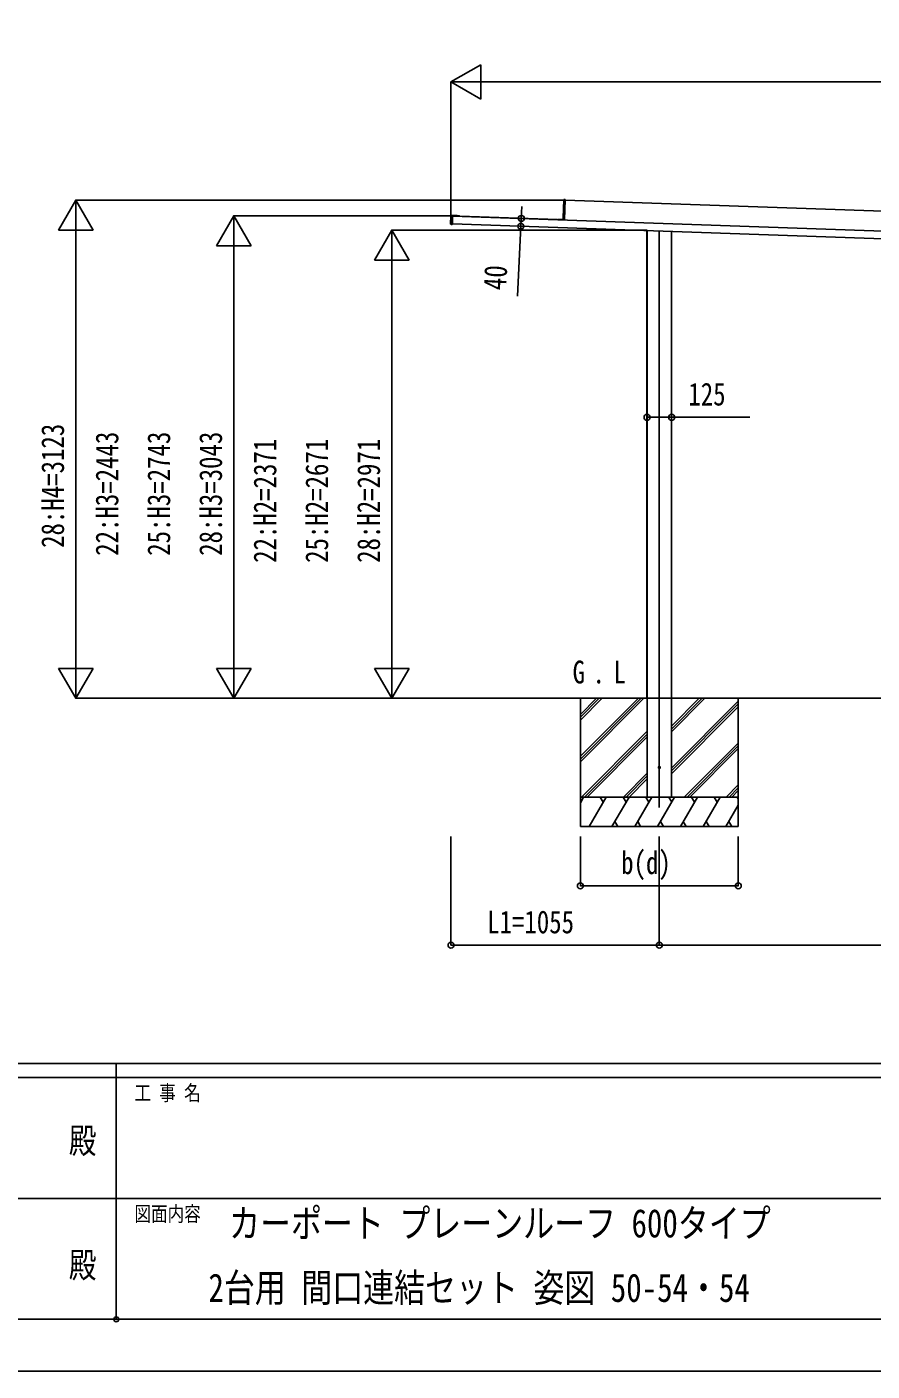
# Model space of a CAD drawing. Units: millimetres, scale not verified. Extents: x -14718 to 14718, y -10395 to 10395.
# Drawn here: x -470 to 3810, y -10395 to -3587 of the extents above; entities that cross this region are included whole.
import ezdxf
from ezdxf.enums import TextEntityAlignment as Align

# ---------------------------------------------------------------- set-up
doc = ezdxf.new("R2010")
doc.units = ezdxf.units.MM
doc.header["$LTSCALE"] = 50
doc.header["$PDMODE"] = 32
doc.header["$PDSIZE"] = 25
for name, color, linetype in [('0-2_USER1', 3, 'Continuous'), ('0-3_YKK_12', 2, 'Continuous'), ('0-4_YKK_A1', 4, 'Continuous'), ('0-5_YKK_D', 6, 'Continuous'), ('0-6_YKK_ZWAK', 7, 'Continuous')]:
    doc.layers.add(name, color=color, linetype=linetype)
doc.styles.add('ＭＳ ゴシック', font='')
doc.styles.get('ＭＳ ゴシック').set_extended_font_data('MS Gothic')

msp = doc.modelspace()

# ---------------------------------------------------------------- linework, layer by layer
at = {"layer": '0-3_YKK_12'}
msp.add_line((2732.57, -4618.71), (2732.57, -7540), dxfattribs=at)
at = {"layer": '0-4_YKK_A1'}
for p, q in [((2249.63, -4462.8), (2246.41, -4554.89)), ((2249.63, -4462.8), (2249.16, -4462.78)), ((2255.17, -4462.66), (2249.63, -4462.8)), ((2249.64, -4462.3), (2255.18, -4462.16)), ((2251.62, -4564.06), (2255.17, -4462.66)), ((2255.09, -4464.86), (6568.91, -4615.5)), ((2255.18, -4462.16), (2255.17, -4462.66)), ((1674.83, -4584.18), (1676.19, -4545.21)), ((1676.53, -4585.28), (1677.97, -4544.22)), ((1678.44, -4544.24), (1677, -4585.29)), ((1678.44, -4544.24), (1677.97, -4544.22)), ((1685.98, -4544.04), (1678.44, -4544.24)), ((1692.79, -4542.79), (1679.3, -4542.31)), ((1684.29, -4542.49), (1684.25, -4543.59)), ((1685.98, -4544.04), (1684.51, -4586.02)), ((6680.59, -4719.46), (1685.94, -4545.04)), ((1692.72, -4544.78), (1692.79, -4542.79)), ((1698.78, -4543), (1692.79, -4542.79)), ((1698.71, -4544.99), (1698.78, -4543)), ((1708.78, -4543.34), (1698.78, -4543)), ((1708.71, -4545.34), (1708.78, -4543.34)), ((1714.7, -4545.55), (1714.77, -4543.55)), ((1721.72, -4546.29), (1721.73, -4545.99)), ((1721.73, -4545.99), (1721.75, -4545.39)), ((2246.41, -4554.89), (2245.94, -4554.88)), ((2246.41, -4554.89), (2246.13, -4562.9)), ((1677, -4585.29), (1676.53, -4585.28)), ((1684.5, -4586.52), (1676.99, -4585.79)), ((1677, -4585.29), (1684.51, -4586.02)), ((1677.73, -4587.29), (1682.72, -4587.46)), ((1682.72, -4587.46), (1682.76, -4586.35)), ((1684.51, -4586.02), (1684.5, -4586.52)), ((6679.19, -4759.43), (1684.55, -4585.02)), ((2216.62, -4563.57), (2216.63, -4563.27)), ((2216.63, -4563.27), (2216.65, -4562.67)), ((2216.65, -4562.67), (2216.66, -4562.37)), ((2220.62, -4563.71), (2220.64, -4563.01)), ((2251.61, -4564.09), (2220.64, -4563.01)), ((2246.13, -4562.9), (2245.66, -4562.89)), ((2251.62, -4564.06), (2251.6, -4564.79)), ((2671.27, -4619.47), (2671.27, -6987.5)), ((2671.67, -4619.49), (2671.67, -7487.5)), ((2793.47, -4623.74), (2793.47, -7487.5)), ((2795.07, -4623.8), (2795.07, -6987.5)), ((1695.04, -6987.5), (7193.69, -6987.51)), ((2332.57, -6987.5), (2332.57, -7637.5)), ((2332.57, -7281.48), (2626.55, -6987.5)), ((2332.57, -7295.62), (2640.69, -6987.5)), ((2332.57, -7309.76), (2654.83, -6987.5)), ((2332.57, -7069.34), (2414.41, -6987.5)), ((2332.57, -7083.49), (2428.56, -6987.5)), ((2332.57, -7097.63), (2442.7, -6987.5)), ((2670.37, -6987.5), (2670.97, -6987.5)), ((2793.47, -6987.5), (2793.57, -6987.5)), ((2793.47, -7157.23), (2963.2, -6987.5)), ((2793.47, -7143.09), (2949.06, -6987.5)), ((2793.47, -7128.95), (2934.92, -6987.5)), ((2793.47, -7341.08), (3132.57, -7001.98)), ((2793.57, -6987.5), (2793.87, -6987.5)), ((2794.77, -6987.5), (2795.07, -6987.5)), ((3132.57, -6987.5), (3132.57, -7637.5)), ((2793.47, -7355.22), (3132.57, -7016.12)), ((2793.47, -7369.36), (3132.57, -7030.26)), ((2338.68, -7487.5), (2671.67, -7154.51)), ((2352.82, -7487.5), (2671.67, -7168.65)), ((2366.96, -7487.5), (2671.67, -7182.8)), ((2859.18, -7487.5), (3132.57, -7214.11)), ((2873.32, -7487.5), (3132.57, -7228.25)), ((2887.46, -7487.5), (3132.57, -7242.4)), ((2550.81, -7487.5), (2671.67, -7366.64)), ((2564.95, -7487.5), (2671.67, -7380.78)), ((2579.1, -7487.5), (2671.67, -7394.93)), ((3132.57, -7487.5), (2332.57, -7487.5)), ((2332.57, -7516.44), (2349.28, -7487.5)), ((2377.11, -7637.5), (2463.72, -7487.5)), ((2448.72, -7513.48), (2433.71, -7487.5)), ((2492.59, -7637.5), (2579.19, -7487.5)), ((2564.19, -7513.48), (2549.19, -7487.5)), ((2608.06, -7637.5), (2694.66, -7487.5)), ((2679.66, -7513.48), (2664.66, -7487.5)), ((2671.67, -7487.5), (2793.47, -7487.5)), ((2723.53, -7637.5), (2810.13, -7487.5)), ((2795.13, -7513.48), (2780.13, -7487.5)), ((2839, -7637.5), (2925.6, -7487.5)), ((2910.6, -7513.48), (2895.6, -7487.5)), ((2954.47, -7637.5), (3041.07, -7487.5)), ((3026.07, -7513.48), (3011.07, -7487.5)), ((3071.31, -7487.5), (3132.57, -7426.24)), ((3085.45, -7487.5), (3132.57, -7440.38)), ((3099.59, -7487.5), (3132.57, -7454.53)), ((3132.57, -7497.95), (3126.54, -7487.5)), ((2334.28, -7513.48), (2332.57, -7510.52)), ((3069.94, -7637.5), (3132.57, -7529.02)), ((2507.58, -7611.52), (2522.58, -7637.5)), ((2623.06, -7611.52), (2638.06, -7637.5)), ((2738.53, -7611.52), (2753.52, -7637.5)), ((2854, -7611.52), (2868.99, -7637.5)), ((2969.47, -7611.52), (2984.46, -7637.5)), ((3084.94, -7611.52), (3099.93, -7637.5)), ((2332.57, -7637.5), (3132.57, -7637.5))]:
    msp.add_line(p, q, dxfattribs=at)
for points in [[(2245.66, -4562.89), (2245.94, -4554.88), (2249.16, -4462.78)], [(1678.45, -4543.74), (1686, -4543.54), (1685.98, -4544.04)], [(1721.27, -4543.78), (1721.2, -4545.78), (1685.96, -4544.55)], [(1721.27, -4543.78), (1714.77, -4543.55), (1708.78, -4543.34)], [(1721.75, -4545.39), (1721.76, -4545.09), (2216.66, -4562.37)], [(2220.64, -4563.01), (2220.66, -4562.51), (2245.34, -4563.37)], [(2670.07, -4619.43), (2670.07, -6987.5), (2670.37, -6987.5)], [(2793.87, -4623.75), (2793.87, -6987.5), (2794.17, -6987.5), (2794.77, -6987.5)], [(2670.97, -6987.5), (2671.27, -6987.5), (2671.57, -6987.5), (2671.67, -6987.5)]]:
    msp.add_lwpolyline(points, dxfattribs=at)
msp.add_circle((2732.57, -7337.5), 5, dxfattribs=at)
for centre, radius, start, end in [((2249.66, -4462.8), 0.5, 91.5, 178), ((2251.69, -4462.62), 2.07, 171.06854, 184.93146), ((1679.19, -4545.31), 3, 88, 178), ((1678.47, -4544.24), 0.5, 91.5, 178), ((1680.5, -4544.06), 2.07, 171.06854, 184.93146), ((1677.83, -4584.29), 3, 178, 268), ((1677.03, -4585.29), 0.5, 178, 264.5), ((1679.05, -4585.61), 2.07, 171.06854, 184.93146), ((2245.16, -4562.87), 0.5, 268, 358), ((2245.16, -4562.6), 0.765, 269.05171, 301.0406), ((2245.35, -4563.13), 0.242, 269.80053, 328.78296), ((2248.23, -4548.11), 15.54, 259.3054, 261.87346), ((2245.86, -4565.08), 1.85, 83.82294, 99.58333), ((2242.9, -4563.02), 3.17, 351.51431, 355.97407), ((2245.13, -4562.87), 1, 337.89786, 358), ((2251.58, -4564.07), 0.046, 321.12762, 0.80407)]:
    msp.add_arc(centre, radius, start, end, dxfattribs=at)
for centre, ratio, start_param in [((2238.54, -4563.64), 0.038227, 0), ((2238.56, -4563.64), 0.061163, 0.0374041)]:
    msp.add_ellipse(centre, major_axis=(13.07, -0.46), ratio=ratio, start_param=start_param, end_param=0.962078, dxfattribs=at)
at = {"layer": '0-5_YKK_D'}
for p, q in [((1677.57, -3866.38), (1829.12, -3778.88)), ((1829.12, -3953.88), (1829.12, -3778.88)), ((1677.57, -4583.29), (1677.57, -3865.38)), ((1677.57, -3866.38), (1829.12, -3953.88)), ((1677.57, -3866.38), (1980.68, -3866.38)), ((1852.57, -3866.38), (6512.57, -3866.38)), ((-222.43, -4464.76), (-309.93, -4616.31)), ((2251.29, -4464.76), (-223.43, -4464.76)), ((-222.43, -4464.76), (-134.93, -4616.31)), ((-222.43, -4464.76), (-222.43, -4767.87)), ((577.57, -4544.81), (490.07, -4696.37)), ((1678.45, -4544.81), (576.57, -4544.81)), ((577.57, -4544.81), (665.07, -4696.37)), ((577.57, -4544.81), (577.57, -4847.92)), ((2033.6, -4557.18), (2031.69, -4597.14)), ((2033.6, -4557.18), (2036.44, -4497.75)), ((-309.93, -4616.31), (-134.93, -4616.31)), ((1377.57, -4616.48), (1290.07, -4768.04)), ((2670.67, -4616.48), (1376.57, -4616.48)), ((1377.57, -4616.48), (1465.07, -4768.04)), ((1377.57, -4616.48), (1377.57, -4919.59)), ((2031.69, -4597.14), (2014.79, -4950.54)), ((-222.43, -4639.76), (-222.43, -6812.5)), ((490.07, -4696.37), (665.07, -4696.37)), ((577.57, -4719.81), (577.57, -6812.5)), ((1290.07, -4768.04), (1465.07, -4768.04)), ((1377.57, -4791.48), (1377.57, -6812.5)), ((-222.43, -6987.5), (-222.43, -6684.39)), ((577.57, -6987.5), (577.57, -6684.39)), ((1377.57, -6987.5), (1377.57, -6684.39)), ((-222.43, -6987.5), (-309.93, -6835.94)), ((-134.93, -6835.94), (-309.93, -6835.94)), ((-222.43, -6987.5), (-134.93, -6835.94)), ((577.57, -6987.5), (490.07, -6835.94)), ((665.07, -6835.94), (490.07, -6835.94)), ((577.57, -6987.5), (665.07, -6835.94)), ((1377.57, -6987.5), (1290.07, -6835.94)), ((1465.07, -6835.94), (1290.07, -6835.94)), ((1377.57, -6987.5), (1465.07, -6835.94)), ((1694.04, -6987.5), (-223.43, -6987.5)), ((1693.04, -6987.5), (576.57, -6987.5)), ((1897.12, -6987.5), (1376.57, -6987.5)), ((1677.57, -7687.5), (1677.57, -8238.51)), ((2332.57, -7687.5), (2332.57, -7938.51)), ((2732.57, -7687.5), (2732.57, -8238.51)), ((2732.57, -7687.5), (2732.57, -8238.51)), ((3132.57, -7687.5), (3132.57, -7938.51)), ((2332.57, -7937.51), (3132.57, -7937.51)), ((1677.57, -8237.51), (2732.57, -8237.51)), ((2732.57, -8237.51), (6458.57, -8237.51))]:
    msp.add_line(p, q, dxfattribs=at)
msp.add_lwpolyline([(2670.07, -5564.5), (2795.07, -5564.5), (3190.17, -5564.5)], dxfattribs=at)
for centre in [(2033.6, -4557.18), (2031.69, -4597.14), (2670.07, -5564.5), (2795.07, -5564.5), (2332.57, -7937.51), (3132.57, -7937.51), (1677.57, -8237.51), (2732.57, -8237.51), (2732.57, -8237.51)]:
    msp.add_circle(centre, 14.88, dxfattribs=at)
at = {"layer": '0-6_YKK_ZWAK'}
for p, q in [((13632.57, -8837.5), (-13667.43, -8837.5)), ((-17.43, -8837.5), (-17.43, -10132.5)), ((-17.43, -8907.5), (-4567.43, -8907.5)), ((4532.57, -8907.5), (-17.43, -8907.5)), ((-4541.18, -9520), (-17.43, -9520)), ((-17.43, -9520), (4532.57, -9520)), ((-4567.43, -10132.5), (-17.43, -10132.5)), ((-17.43, -10132.5), (4532.57, -10132.5))]:
    msp.add_line(p, q, dxfattribs=at)
msp.add_lwpolyline([(-14717.5, -10395), (14717.5, -10395), (14717.5, 10395), (-14717.5, 10395)], close=True, dxfattribs=at)
msp.add_point((-17.43, -10132.5), dxfattribs=at)

# ---------------------------------------------------------------- texts
at = {"layer": '0-2_USER1', "style": 'ＭＳ ゴシック', "width": 0.8}
for s, height, p in [('G', 115.5, (2293.5, -6947)), ('L', 115.5, (2500.37, -6947)), ('.', 115.5, (2394.3, -6947)), ('カーポート プレーンルーフ 600タイプ', 143.7, (553.68, -9760.92)), ('2台用 間口連結セット 姿図 50-54・54', 143.7, (449.14, -10087.58))]:
    msp.add_text(s, height=height, dxfattribs=at).set_placement(p, align=Align.BOTTOM_LEFT)
at = {"layer": '0-5_YKK_D', "style": 'ＭＳ ゴシック', "width": 0.8}
for s, rotation, p in [('40', 87.262, (1991.01, -4924.37)), ('28:H4=3123', 90, (-247.43, -6225.93)), ('22:H3=2443', 90, (27.57, -6265.96)), ('25:H3=2743', 90, (290.07, -6265.96)), ('28:H3=3043', 90, (552.57, -6265.96)), ('22:H2=2371', 90, (827.57, -6301.79)), ('25:H2=2671', 90, (1090.07, -6301.79)), ('28:H2=2971', 90, (1352.57, -6301.79))]:
    msp.add_text(s, height=115.5, rotation=rotation, dxfattribs=at).set_placement(p, align=Align.BOTTOM_LEFT)
for s, p in [('125', (2879.57, -5539.5)), ('b(d)', (2539.37, -7912.51)), ('L1=1055', (1860.67, -8212.51))]:
    msp.add_text(s, height=115.5, dxfattribs=at).set_placement(p, align=Align.BOTTOM_LEFT)
at = {"layer": '0-6_YKK_ZWAK', "style": 'ＭＳ ゴシック', "width": 0.8}
for s, height, p in [('工 事 名', 76.98, (74.44, -9047.5)), ('殿', 128.3, (-257.83, -9330.42)), ('図面内容', 76.98, (74.44, -9660)), ('殿', 128.3, (-257.83, -9960.42))]:
    msp.add_text(s, height=height, dxfattribs=at).set_placement(p, align=Align.BOTTOM_LEFT)

doc.saveas('drawing.dxf')
